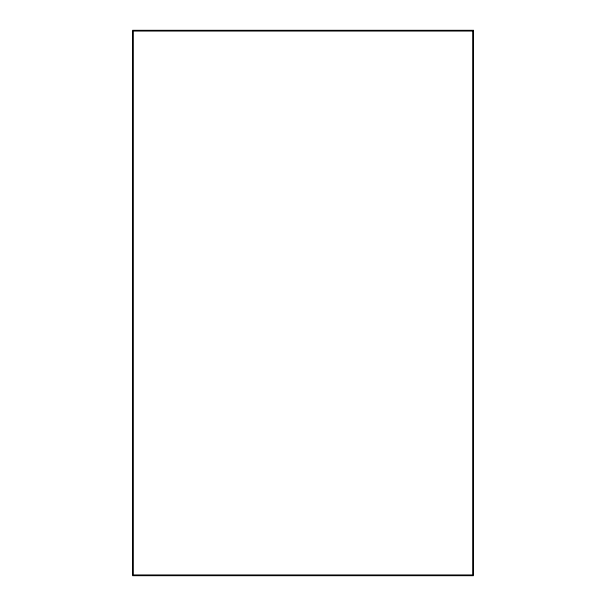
<?xml version="1.0" encoding="UTF-8"?>
<svg xmlns="http://www.w3.org/2000/svg" width="606" height="606" viewBox="0 0 606 606"><rect width="100%" height="100%" fill="white"/><g stroke="black" fill="none" stroke-linecap="round" stroke-linejoin="round"><path stroke-width="0.91" d="M473.437 30.3L132.562 30.3L132.562 575.7L473.437 575.7L473.437 30.3M472.68 31.057L133.32 31.057L133.32 574.942L472.68 574.942L472.68 31.057"/></g></svg>
